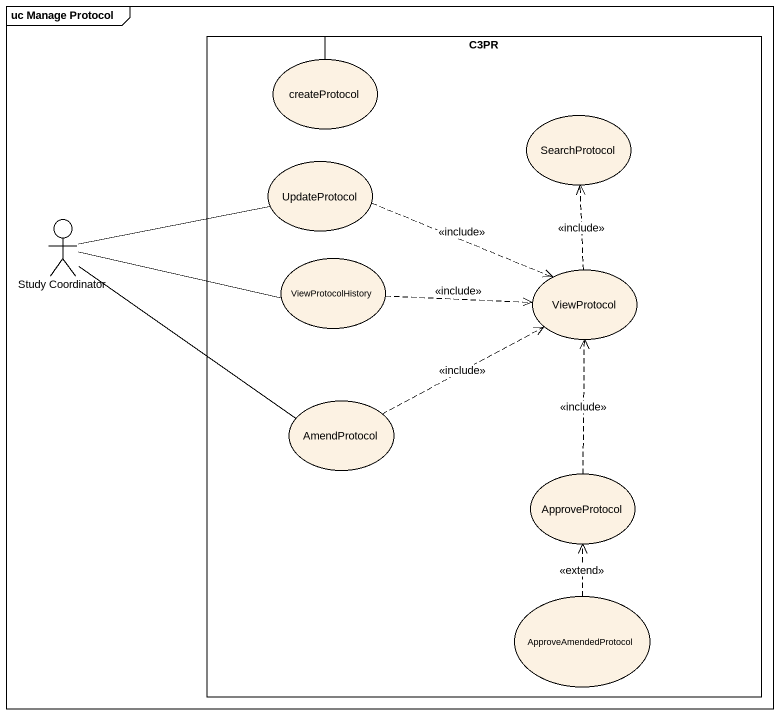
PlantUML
@startuml
mainframe uc Manage Protocol
rectangle C3PR {
  usecase createProtocol
  usecase SearchProtocol
  usecase UpdateProtocol
  usecase ViewProtocolHistory
  usecase ViewProtocol
  usecase AmendProtocol
  usecase ApproveProtocol
  usecase ApproveAmendedProtocol
}
actor "Study Coordinator" as Study_Coordinator
createProtocol -- C3PR
UpdateProtocol .right.> ViewProtocol : <<include>>
Study_Coordinator -right- UpdateProtocol
Study_Coordinator -right- ViewProtocolHistory
Study_Coordinator -- AmendProtocol
ViewProtocolHistory .right.> ViewProtocol : <<include>>
ViewProtocol .up.> SearchProtocol : <<include>>
AmendProtocol .right.> ViewProtocol : <<include>>
ApproveProtocol .up.> ViewProtocol : <<include>>
ApproveAmendedProtocol .up.> ApproveProtocol : <<extend>>
@enduml
